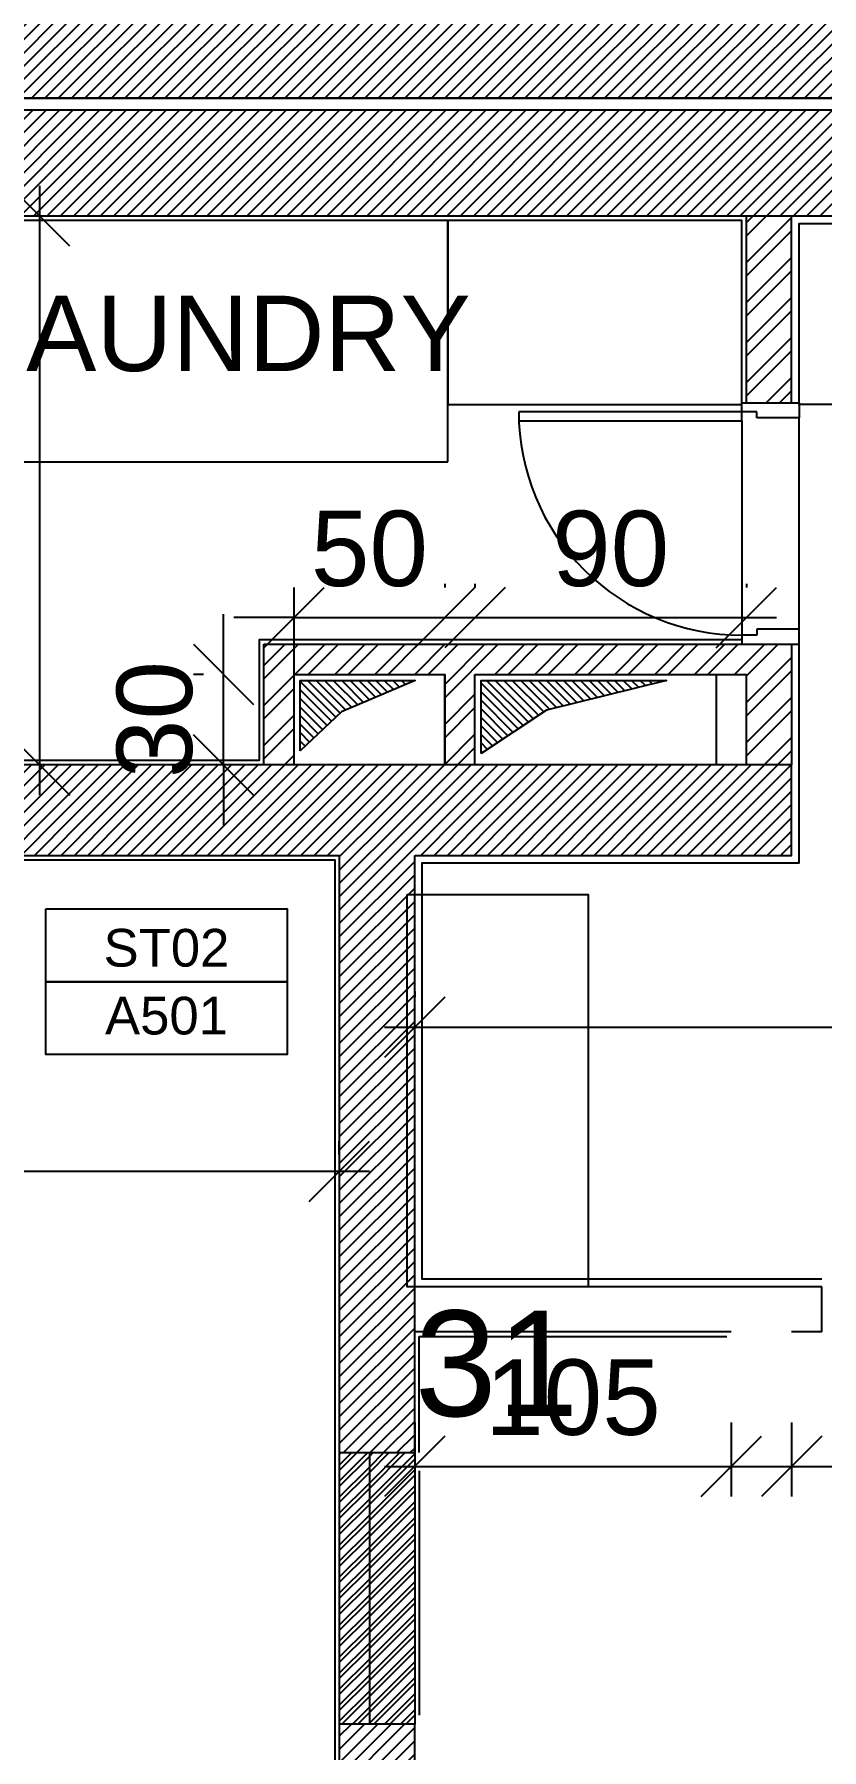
# Model space of a CAD drawing. Extents: x -1.7 to 46.3, y -159.8 to -77.2.
# Drawn here: x 31.43 to 34.04, y -121.67 to -115.98 of the extents above; entities that cross this region are included whole.
import ezdxf
from ezdxf.enums import TextEntityAlignment as Align

# ---------------------------------------------------------------- set-up
doc = ezdxf.new("R2010")
doc.units = 0
doc.header["$MEASUREMENT"] = 0
doc.header["$PDMODE"] = 35
doc.header["$PDSIZE"] = 0.3
doc.layers.get('0').update_dxf_attribs({"linetype": 'CONTINUOUS'})
doc.layers.get('DEFPOINTS').update_dxf_attribs({"linetype": 'CONTINUOUS'})
for name, color, linetype in [('A-ANNO-STR-TAG', 7, 'CONTINUOUS'), ('A-AREAS', 6, 'CONTINUOUS'), ('A-closet', 252, 'CONTINUOUS'), ('a-dim', 3, 'CONTINUOUS'), ('A-HATCH-CONC', 8, 'CONTINUOUS'), ('A-HATCH-WALL', 8, 'CONTINUOUS'), ('a-kitchen', 95, 'CONTINUOUS'), ('A-NOMENCLATURE', 3, 'CONTINUOUS'), ('A-PLASTER', 8, 'CONTINUOUS'), ('A-PORTE', 1, 'CONTINUOUS'), ('a-shaft', 251, 'CONTINUOUS'), ('A-TILES', 137, 'CONTINUOUS'), ('A-WALL', 4, 'CONTINUOUS'), ('S-2ND-3RD-4-5-6TH$0$A-SHAFT 2-3-4-5-6', 8, 'CONTINUOUS'), ('S-2ND-3RD-4-5-6TH$0$A-STR 2-3-4-5-6', 2, 'CONTINUOUS')]:
    doc.layers.add(name, color=color, linetype=linetype)
doc.styles.add('A100-STEXT', font='ARIAL.TTF', dxfattribs={"height": 0.25})
doc.styles.add('BLOCK', font='ARIAL.TTF', dxfattribs={"width": 0.8, "height": 0.25})
doc.dimstyles.new('A100-DIM', dxfattribs={"dimtxt": 0.25, "dimasz": 0.2, "dimexe": 0.1, "dimexo": 0.3, "dimgap": 0.1, "dimtad": 1, "dimlfac": 100, "dimrnd": 0.5, "dimdsep": 46, "dimtxsty": 'A100-STEXT', "dimblk1": 'OBLIQUE', "dimblk2": 'OBLIQUE', "dimsah": 1, "dimcen": -0.05, "dimdle": 0.1, "dimclrd": 15, "dimclre": 15, "dimclrt": 256, "dimadec": 0, "dimazin": 0, "dimtfac": 0.28, "dimtix": 1, "dimtmove": 2, "dimatfit": 3, "dimldrblk": 'OBLIQUE', "dimfxl": 0, "dimtolj": 1, "dimarcsym": 0})
pattern_1 = [(45, (-4e-09, -138.73489), (-0.06629126, 0.06629126), []), (45, (0.04419, -138.73489), (-0.06629126, 0.06629126), [])]
pattern_2 = [(45, (8e-11, -138.735676), (-0.022097087, 0.022097087), [])]
pattern_3 = [(315, (8e-11, -138.735676), (0.014142136, 0.014142136), [])]

# ---------------------------------------------------------------- blocks, each defined once
blk = doc.blocks.new('ST_TAG')
at = {"color": 7}
for points in [[(-0.008, 0.00482), (0.008, 0.00482), (0.008, 0), (-0.008, 0)], [(-0.008, 0), (0.008, 0), (0.008, -0.00482), (-0.008, -0.00482)]]:
    blk.add_lwpolyline(points, close=True, dxfattribs=at)
at = {"color": 7, "style": 'BLOCK'}
blk.add_attdef('ST', text='', height=0.0025, dxfattribs=at).set_placement((0, 0.00225), align=Align.MIDDLE)
blk.add_attdef('DWG', text='', height=0.0025, rotation=360, dxfattribs=at).set_placement((0, -0.00225), align=Align.MIDDLE)
blk = doc.blocks.new('P80E19D')
at = {"layer": 'A-PORTE'}
for p, q in [((0, -0.19), (0, 0)), ((0, 0), (0.05, 0)), ((0.05, 0), (0.05, -0.14)), ((0.75, 0), (0.75, -0.14)), ((0.8, 0), (0.75, 0)), ((0.8, -0.19), (0.8, 0)), ((0.05, -0.14), (0.03, -0.14)), ((0.03, -0.14), (0.03, -0.19)), ((0.75, -0.14), (0.77, -0.14)), ((0.77, -0.14), (0.77, -0.19)), ((0.03, -0.19), (0, -0.19)), ((0.06, -0.19), (0.02, -0.19)), ((0.03, -0.19), (0.03, -0.93)), ((0.06, -0.93), (0.06, -0.19)), ((0.77, -0.19), (0.8, -0.19))]:
    blk.add_line(p, q, dxfattribs=at)
blk.add_arc((0.03, -0.19), 0.74, 270, 0, dxfattribs=at)
blk = doc.blocks.new('_OBLIQUE')
at = {"color": 0, "linetype": 'ByBlock'}
blk.add_line((-0.5, -0.5), (0.5, 0.5), dxfattribs=at)
blk = doc.blocks.new('*D158')
at = {"layer": 'a-dim', "color": 15, "lineweight": -2}
for p, q in [((32.2934, -118.1057), (32.2934, -117.8174)), ((32.7934, -117.8057), (32.7934, -117.8174)), ((32.2934, -117.9174), (32.0934, -117.9174)), ((32.2934, -117.9174), (32.7934, -117.9174)), ((32.7934, -117.9174), (32.9934, -117.9174))]:
    blk.add_line(p, q, dxfattribs=at)
at = {"layer": 'DEFPOINTS', "color": 0}
for p in [(32.7934, -117.9174), (32.7934, -118.1057), (32.2934, -118.4057)]:
    blk.add_point(p, dxfattribs=at)
at = {"layer": 'a-dim', "color": 15, "lineweight": -2, "xscale": 0.2, "yscale": 0.2, "zscale": 0.2}
blk.add_blockref('_OBLIQUE', (32.2934, -117.9174), dxfattribs=at)
at = {"layer": 'a-dim', "color": 15, "lineweight": -2, "xscale": 0.2, "yscale": 0.2, "zscale": 0.2, "rotation": 180}
blk.add_blockref('_OBLIQUE', (32.7934, -117.9174), dxfattribs=at)
at = {"layer": 'a-dim', "insert": (32.5434, -117.6897), "char_height": 0.25, "attachment_point": 5, "style": 'A100-STEXT'}
blk.add_mtext('\\A1;50', dxfattribs=at)
blk = doc.blocks.new('*D159')
at = {"layer": 'a-dim', "color": 15, "lineweight": -2}
for p, q in [((32.8934, -117.8057), (32.8934, -117.8174)), ((33.7934, -117.8057), (33.7934, -117.8174)), ((32.7934, -117.9174), (33.8934, -117.9174))]:
    blk.add_line(p, q, dxfattribs=at)
at = {"layer": 'DEFPOINTS', "color": 0}
for p in [(33.7934, -117.9174), (32.8934, -118.1057), (33.7934, -118.1057)]:
    blk.add_point(p, dxfattribs=at)
at = {"layer": 'a-dim', "color": 15, "lineweight": -2, "xscale": 0.2, "yscale": 0.2, "zscale": 0.2, "rotation": 180}
blk.add_blockref('_OBLIQUE', (32.8934, -117.9174), dxfattribs=at)
at = {"layer": 'a-dim', "color": 15, "lineweight": -2, "xscale": 0.2, "yscale": 0.2, "zscale": 0.2}
blk.add_blockref('_OBLIQUE', (33.7934, -117.9174), dxfattribs=at)
at = {"layer": 'a-dim', "insert": (33.3434, -117.6897), "char_height": 0.25, "attachment_point": 5, "style": 'A100-STEXT'}
blk.add_mtext('\\A1;90', dxfattribs=at)
blk = doc.blocks.new('*D160')
at = {"layer": 'a-dim', "color": 15, "lineweight": -2}
for p, q in [((32.0593, -118.1057), (32.0593, -117.9057)), ((31.9934, -118.1057), (31.9593, -118.1057)), ((32.0593, -118.4057), (32.0593, -118.1057)), ((31.9934, -118.4057), (31.9593, -118.4057)), ((32.0593, -118.4057), (32.0593, -118.6057))]:
    blk.add_line(p, q, dxfattribs=at)
at = {"layer": 'DEFPOINTS', "color": 0}
for p in [(32.0593, -118.1057), (32.2934, -118.1057), (32.2934, -118.4057)]:
    blk.add_point(p, dxfattribs=at)
at = {"layer": 'a-dim', "color": 15, "lineweight": -2, "xscale": 0.2, "yscale": 0.2, "zscale": 0.2}
for p, rotation in [((32.0593, -118.1057), 270), ((32.0593, -118.4057), 90)]:
    blk.add_blockref('_OBLIQUE', p, dxfattribs=dict(at, rotation=rotation))
at = {"layer": 'a-dim', "insert": (31.8316, -118.2557), "char_height": 0.25, "attachment_point": 5, "rotation": 90, "style": 'A100-STEXT'}
blk.add_mtext('\\A1;30', dxfattribs=at)
blk = doc.blocks.new('*D163')
at = {"layer": 'a-dim', "color": 15, "lineweight": -2}
for p, q in [((32.6934, -119.1567), (32.6934, -119.1755)), ((38.9684, -119.1567), (38.9684, -119.1755)), ((32.5934, -119.2755), (39.0684, -119.2755))]:
    blk.add_line(p, q, dxfattribs=at)
at = {"layer": 'DEFPOINTS', "color": 0}
for p in [(38.9684, -119.2755), (32.6934, -119.4567), (38.9684, -119.4567)]:
    blk.add_point(p, dxfattribs=at)
at = {"layer": 'a-dim', "color": 15, "lineweight": -2, "xscale": 0.2, "yscale": 0.2, "zscale": 0.2, "rotation": 180}
blk.add_blockref('_OBLIQUE', (32.6934, -119.2755), dxfattribs=at)
at = {"layer": 'a-dim', "color": 15, "lineweight": -2, "xscale": 0.2, "yscale": 0.2, "zscale": 0.2}
blk.add_blockref('_OBLIQUE', (38.9684, -119.2755), dxfattribs=at)
at = {"layer": 'a-dim', "insert": (35.8309, -119.0478), "char_height": 0.25, "attachment_point": 5, "style": 'A100-STEXT'}
blk.add_mtext('\\A1;627.5', dxfattribs=at)
blk = doc.blocks.new('*D167')
at = {"layer": 'a-dim', "color": 15, "lineweight": -2}
for p, q in [((27.7684, -119.6971), (27.7684, -119.6531)), ((32.4434, -119.6971), (32.4434, -119.6531)), ((27.6684, -119.7531), (32.5434, -119.7531))]:
    blk.add_line(p, q, dxfattribs=at)
at = {"layer": 'DEFPOINTS', "color": 0}
for p in [(32.4434, -119.7531), (27.7684, -119.9971), (32.4434, -119.9971)]:
    blk.add_point(p, dxfattribs=at)
at = {"layer": 'a-dim', "color": 15, "lineweight": -2, "xscale": 0.2, "yscale": 0.2, "zscale": 0.2, "rotation": 180}
blk.add_blockref('_OBLIQUE', (27.7684, -119.7531), dxfattribs=at)
at = {"layer": 'a-dim', "color": 15, "lineweight": -2, "xscale": 0.2, "yscale": 0.2, "zscale": 0.2}
blk.add_blockref('_OBLIQUE', (32.4434, -119.7531), dxfattribs=at)
at = {"layer": 'a-dim', "insert": (30.1059, -119.5255), "char_height": 0.25, "attachment_point": 5, "style": 'A100-STEXT'}
blk.add_mtext('\\A1;467.5', dxfattribs=at)
blk = doc.blocks.new('*D181')
at = {"layer": 'a-dim', "color": 15, "lineweight": -2}
for p, q in [((31.4499, -118.5057), (31.4499, -116.4857)), ((31.384, -116.5857), (31.3499, -116.5857)), ((31.384, -118.4057), (31.3499, -118.4057))]:
    blk.add_line(p, q, dxfattribs=at)
at = {"layer": 'DEFPOINTS', "color": 0}
for p in [(31.4499, -116.5857), (31.684, -116.5857), (31.684, -118.4057)]:
    blk.add_point(p, dxfattribs=at)
at = {"layer": 'a-dim', "color": 15, "lineweight": -2, "xscale": 0.2, "yscale": 0.2, "zscale": 0.2}
for p, rotation in [((31.4499, -116.5857), 90), ((31.4499, -118.4057), 270)]:
    blk.add_blockref('_OBLIQUE', p, dxfattribs=dict(at, rotation=rotation))
at = {"layer": 'a-dim', "insert": (31.2223, -117.4957), "char_height": 0.25, "attachment_point": 5, "rotation": 90, "style": 'A100-STEXT'}
blk.add_mtext('\\A1;182', dxfattribs=at)
blk = doc.blocks.new('*D182')
at = {"layer": 'a-dim', "color": 15, "lineweight": -2}
for p, q in [((33.9434, -120.5857), (33.9434, -120.8314)), ((35.0434, -120.5857), (35.0434, -120.8314)), ((33.8434, -120.7314), (35.1434, -120.7314))]:
    blk.add_line(p, q, dxfattribs=at)
at = {"layer": 'DEFPOINTS', "color": 0}
for p in [(33.9434, -120.2857), (35.0434, -120.2857), (35.0434, -120.7314)]:
    blk.add_point(p, dxfattribs=at)
at = {"layer": 'a-dim', "color": 15, "lineweight": -2, "xscale": 0.2, "yscale": 0.2, "zscale": 0.2, "rotation": 180}
blk.add_blockref('_OBLIQUE', (33.9434, -120.7314), dxfattribs=at)
at = {"layer": 'a-dim', "color": 15, "lineweight": -2, "xscale": 0.2, "yscale": 0.2, "zscale": 0.2}
blk.add_blockref('_OBLIQUE', (35.0434, -120.7314), dxfattribs=at)
at = {"layer": 'a-dim', "insert": (34.4934, -120.5037), "char_height": 0.25, "attachment_point": 5, "style": 'A100-STEXT'}
blk.add_mtext('\\A1;110', dxfattribs=at)
blk = doc.blocks.new('*D183')
at = {"layer": 'a-dim', "color": 15, "lineweight": -2}
for p, q in [((32.6934, -120.5857), (32.6934, -120.8314)), ((33.7434, -120.5857), (33.7434, -120.8314)), ((32.5934, -120.7314), (33.8434, -120.7314))]:
    blk.add_line(p, q, dxfattribs=at)
at = {"layer": 'DEFPOINTS', "color": 0}
for p in [(32.6934, -120.2857), (33.7434, -120.2857), (33.7434, -120.7314)]:
    blk.add_point(p, dxfattribs=at)
at = {"layer": 'a-dim', "color": 15, "lineweight": -2, "xscale": 0.2, "yscale": 0.2, "zscale": 0.2, "rotation": 180}
blk.add_blockref('_OBLIQUE', (32.6934, -120.7314), dxfattribs=at)
at = {"layer": 'a-dim', "color": 15, "lineweight": -2, "xscale": 0.2, "yscale": 0.2, "zscale": 0.2}
blk.add_blockref('_OBLIQUE', (33.7434, -120.7314), dxfattribs=at)
at = {"layer": 'a-dim', "insert": (33.2184, -120.5037), "char_height": 0.25, "attachment_point": 5, "style": 'A100-STEXT'}
blk.add_mtext('\\A1;105', dxfattribs=at)

msp = doc.modelspace()

# ---------------------------------------------------------------- hatches: boundary and pattern name
at = {"layer": 'A-HATCH-CONC'}
h = msp.add_hatch(dxfattribs=at)
h.set_pattern_fill('ANSI31', color=256, scale=0.25, style=0)
h.set_pattern_definition(pattern_2)
h.paths.add_polyline_path([(41.83837, -115.79568), (26.70837, -115.79568), (26.70837, -116.12568), (28.46837, -116.12568), (28.46837, -116.19568), (41.83837, -116.19568)])
h = msp.add_hatch(dxfattribs=at)
h.set_pattern_fill('ANSI31', color=256, scale=0.25, style=0)
h.set_pattern_definition(pattern_2)
h.paths.add_polyline_path([(41.83837, -116.23568), (28.46837, -116.23568), (28.46837, -116.58568), (41.83837, -116.58568)])
h = msp.add_hatch(dxfattribs=at)
h.set_pattern_fill('ANSI31', color=256, scale=0.25, style=0)
h.set_pattern_definition(pattern_2)
h.paths.add_polyline_path([(33.94337, -118.40568), (33.69337, -118.40568), (33.69337, -118.40568), (32.89337, -118.40568), (32.79337, -118.40568), (32.79337, -118.40568), (32.29337, -118.40568), (28.46837, -118.40568), (28.46837, -118.57909), (33.94337, -118.57909)])
h = msp.add_hatch(dxfattribs=at)
h.set_pattern_fill('ANSI31', color=256, scale=0.25, angle=-720, style=0)
h.set_pattern_definition([(45, (-139.766827, -147.597307), (-0.022097087, 0.022097087), [])])
h.paths.add_polyline_path([(32.39337, -121.88568), (32.39337, -122.08568), (32.69337, -122.08568), (32.69337, -121.58568), (32.44337, -121.58568), (32.44337, -121.68568), (32.44337, -121.88568)])
h.paths.add_polyline_path([(31.34337, -122.08568), (31.34337, -121.68568), (27.76837, -121.68568), (27.76837, -118.57909), (27.36837, -118.57909), (27.36837, -135.16568), (27.76837, -135.16568), (27.76837, -125.88568), (29.61837, -125.88568), (29.91837, -125.88568), (29.91837, -125.23568), (29.66837, -125.23568), (29.66837, -125.63568), (29.36837, -125.63568), (29.36837, -125.58568), (27.76837, -125.58568), (27.76837, -122.08568), (29.36837, -122.08568), (29.36837, -122.03568), (29.66837, -122.03568), (29.66837, -122.43568), (29.91837, -122.43568), (29.91837, -122.08568)])
h = msp.add_hatch(dxfattribs=at)
h.set_pattern_fill('ANSI31', color=256, scale=0.25, style=0)
h.set_pattern_definition(pattern_2)
h.paths.add_polyline_path([(32.69337, -118.70568), (33.94337, -118.70568), (33.94337, -118.57909), (28.46837, -118.57909), (28.46837, -118.70568), (32.44337, -118.70568), (32.44337, -120.68568), (32.69337, -120.68568)])
at = {"layer": 'A-HATCH-WALL'}
h = msp.add_hatch(dxfattribs=at)
h.set_pattern_fill('ANSI32', color=256, scale=0.25, style=0)
h.set_pattern_definition(pattern_1)
h.paths.add_polyline_path([(33.94337, -116.58489), (33.79337, -116.58489), (33.79337, -117.20489), (33.94337, -117.20489)])
h = msp.add_hatch(dxfattribs=at)
h.set_pattern_fill('ANSI32', color=256, scale=0.25, style=0)
h.set_pattern_definition(pattern_1)
h.paths.add_polyline_path([(33.94337, -118.00489), (33.79337, -118.00489), (32.19337, -118.00489), (32.19337, -118.40489), (32.29337, -118.40489), (32.29337, -118.10489), (32.79337, -118.10489), (32.79337, -118.40489), (32.89337, -118.40489), (32.89337, -118.10489), (33.79337, -118.10489), (33.79337, -118.40489), (33.94337, -118.40489)])
h = msp.add_hatch(dxfattribs=at)
h.set_pattern_fill('ANSI32', color=256, scale=0.1, style=0)
h.set_pattern_definition([(45, (-83.039656, -166.41919), (-0.026516504, 0.026516504), []), (45, (-83.021978, -166.41919), (-0.026516504, 0.026516504), [])])
h.paths.add_polyline_path([(32.44337, -121.58568), (32.54337, -121.58568), (32.54337, -120.68568), (32.44337, -120.68568)])
h = msp.add_hatch(dxfattribs=at)
h.set_pattern_fill('ANSI32', color=256, scale=0.1, style=0)
h.set_pattern_definition([(45, (-83.039656, -166.41919), (-0.026516504, 0.026516504), []), (45, (-83.021978, -166.41919), (-0.026516504, 0.026516504), [])])
h.paths.add_polyline_path([(32.69337, -120.68568), (32.54337, -120.68568), (32.54337, -121.58568), (32.69337, -121.58568)])
at = {"layer": 'a-shaft'}
h = msp.add_hatch(dxfattribs=at)
h.set_pattern_fill('_USER', color=256, scale=0.02, angle=315, style=0, pattern_type=0)
h.set_pattern_definition(pattern_3)
h.paths.add_polyline_path([(32.69534, -118.12568), (32.31337, -118.12568), (32.31337, -118.35935), (32.45094, -118.22973)])
h = msp.add_hatch(dxfattribs=at)
h.set_pattern_fill('_USER', color=256, scale=0.02, angle=315, style=0, pattern_type=0)
h.set_pattern_definition(pattern_3)
h.paths.add_polyline_path([(33.52885, -118.12568), (32.91337, -118.12568), (32.91337, -118.36837), (33.13076, -118.22392)])

# ---------------------------------------------------------------- linework, layer by layer
at = {"layer": 'A-AREAS'}
msp.add_lwpolyline([(41.90837, -115.82568), (41.90837, -116.19568), (26.63837, -116.19568), (26.63837, -115.22568)], dxfattribs=at)
at = {"layer": 'A-AREAS', "color": 30}
msp.add_lwpolyline([(32.66837, -118.83568), (33.26837, -118.83568), (33.26837, -120.13568), (32.66837, -120.13568)], close=True, dxfattribs=at)
at = {"layer": 'A-closet'}
msp.add_lwpolyline([(32.80337, -117.21068), (33.77837, -117.21068), (33.77837, -116.60068), (32.80337, -116.60068)], close=True, dxfattribs=at)
at = {"layer": 'a-kitchen'}
for points in [[(32.80337, -117.40068), (32.80337, -116.60068), (30.90337, -116.60068), (30.90337, -117.40068)], [(38.95337, -117.21068), (33.96837, -117.21068), (33.96837, -116.61068), (38.95337, -116.61068)]]:
    msp.add_lwpolyline(points, close=True, dxfattribs=at)
at = {"layer": 'A-PLASTER'}
for p, q in [((32.70837, -120.68568), (32.70837, -120.30068)), ((32.70837, -120.30068), (33.72837, -120.30068))]:
    msp.add_line(p, q, dxfattribs=at)
for points in [[(33.77837, -117.20568), (33.77837, -116.60068), (30.90337, -116.60068), (30.90337, -117.60068), (28.63837, -117.60068)], [(33.96837, -117.20568), (33.96837, -116.61068), (38.95337, -116.61068), (38.95337, -116.65568)], [(28.62337, -118.33568), (28.63837, -118.33568), (28.63837, -118.39068), (32.17837, -118.39068), (32.17837, -117.99068), (33.77837, -117.99068)], [(34.04337, -120.11068), (32.71837, -120.11068), (32.71837, -118.73068), (33.96837, -118.73068), (33.96837, -118.00568)], [(28.39837, -118.70568), (28.39837, -118.72068), (32.42837, -118.72068), (32.42837, -120.68568)], [(28.39837, -118.70568), (28.39837, -118.72068), (32.42837, -118.72068), (32.42837, -121.87068)]]:
    msp.add_lwpolyline(points, dxfattribs=at)
at = {"layer": 'a-shaft'}
for points in [[(32.31337, -118.35935), (32.31337, -118.12568), (32.69534, -118.12568), (32.45094, -118.22973)], [(32.91337, -118.36837), (32.91337, -118.12568), (33.52885, -118.12568), (33.13076, -118.22392)]]:
    msp.add_lwpolyline(points, close=True, dxfattribs=at)
at = {"layer": 'A-TILES'}
for p, q in [((33.96837, -117.95568), (33.96837, -117.25568)), ((33.77837, -117.26568), (33.77837, -117.97568)), ((32.42837, -120.73568), (32.42837, -121.53568)), ((32.70837, -120.74568), (32.70837, -121.55568))]:
    msp.add_line(p, q, dxfattribs=at)
at = {"layer": 'A-WALL', "ltscale": 4}
for p, q in [((33.79337, -116.58568), (33.79337, -117.20568)), ((33.94337, -117.20568), (33.94337, -116.58568)), ((33.79337, -117.20568), (33.94337, -117.20568)), ((32.19337, -118.40568), (32.19337, -118.00568)), ((32.19337, -118.00568), (33.94337, -118.00568)), ((33.94337, -118.00568), (33.94337, -118.40568)), ((32.79337, -118.40568), (32.79337, -118.10568)), ((32.89337, -118.40568), (32.89337, -118.10568))]:
    msp.add_line(p, q, dxfattribs=at)
at = {"layer": 'A-WALL'}
for p, q in [((34.04337, -120.13568), (32.69337, -120.13568)), ((34.04337, -120.28568), (34.04337, -120.13568)), ((33.74337, -120.28568), (32.69337, -120.28568)), ((34.04337, -120.28568), (33.94337, -120.28568)), ((32.44337, -120.68568), (32.44337, -121.58568)), ((32.54337, -120.68568), (32.54337, -121.58568)), ((32.69337, -120.68568), (32.69337, -121.58568))]:
    msp.add_line(p, q, dxfattribs=at)
at = {"layer": 'A-WALL', "ltscale": 4}
for points in [[(32.29337, -118.40568), (32.29337, -118.10568), (32.79337, -118.10568)], [(32.89337, -118.10568), (33.79337, -118.10568), (33.79337, -118.40568)]]:
    msp.add_lwpolyline(points, dxfattribs=at)
at = {"layer": 'S-2ND-3RD-4-5-6TH$0$A-SHAFT 2-3-4-5-6'}
for points in [[(32.29337, -118.10568), (32.79337, -118.10568), (32.79337, -118.40568), (32.29337, -118.40568)], [(32.89337, -118.10568), (33.69337, -118.10568), (33.69337, -118.40568), (32.89337, -118.40568)]]:
    msp.add_lwpolyline(points, close=True, dxfattribs=at)
at = {"layer": 'S-2ND-3RD-4-5-6TH$0$A-STR 2-3-4-5-6'}
for p, q in [((32.69337, -121.58568), (32.44337, -121.58568)), ((32.44337, -121.58568), (32.44337, -121.88568))]:
    msp.add_line(p, q, dxfattribs=at)
for points in [[(41.83837, -115.79568), (26.70837, -115.79568), (26.70837, -116.12568), (28.46837, -116.12568), (28.46837, -116.19568), (41.83837, -116.19568)], [(28.46837, -116.58568), (41.83837, -116.58568), (41.83837, -116.23568), (28.46837, -116.23568)]]:
    msp.add_lwpolyline(points, close=True, dxfattribs=at)
for points in [[(32.69337, -118.70568), (33.94337, -118.70568), (33.94337, -118.40568), (28.46837, -118.40568), (28.46837, -118.70568), (32.44337, -118.70568), (32.44337, -120.68568), (32.69337, -120.68568), (32.69337, -118.70568)], [(32.39337, -122.08568), (32.69337, -122.08568), (32.69337, -121.58568), (32.44337, -121.58568), (32.44337, -121.68568)]]:
    msp.add_lwpolyline(points, dxfattribs=at)

# ---------------------------------------------------------------- block references
at = {"layer": 'A-ANNO-STR-TAG', "xscale": 50, "yscale": 50, "zscale": 50}
msp.add_blockref('ST_TAG', (31.87024, -119.12454), dxfattribs=at).add_auto_attribs({'ST': 'ST02', 'DWG': 'A501'})
at = {"layer": 'A-PORTE', "rotation": 270.0000000026808}
msp.add_blockref('P80E19D', (33.96837, -117.20568), dxfattribs=at)

# ---------------------------------------------------------------- texts
at = {"layer": 'A-AREAS', "color": 30, "style": 'A100-STEXT'}
msp.add_text('31', height=0.35, dxfattribs=at).set_placement((32.9653, -120.56479), align=Align.CENTER)
at = {"layer": 'A-NOMENCLATURE', "style": 'A100-STEXT'}
msp.add_text('LAUNDRY ', height=0.25, dxfattribs=at).set_placement((32.0935, -116.97703), align=Align.MIDDLE)

# ---------------------------------------------------------------- dimensions: what is measured, and where the dimension line sits
at = {"layer": 'a-dim'}
for base, p1, p2, picture, middle in [((31.44993, -116.58568), (31.68396, -118.40568), (31.68396, -116.58568), '*D181', (31.22229, -117.49568)), ((32.05934, -118.10568), (32.29337, -118.40568), (32.29337, -118.10568), '*D160', (31.83161, -118.25568))]:
    dim = msp.add_linear_dim(base=base, p1=p1, p2=p2, angle=90, dimstyle='A100-DIM', dxfattribs=at)
    dim.commit()
    dim.dimension.update_dxf_attribs({"geometry": picture, "text_midpoint": middle})
for base, p1, p2, picture, middle in [((32.79337, -117.91736), (32.29337, -118.40568), (32.79337, -118.10568), '*D158', (32.54337, -117.68972)), ((33.79337, -117.91736), (32.89337, -118.10568), (33.79337, -118.10568), '*D159', (33.34337, -117.68972)), ((38.96837, -119.27545), (32.69337, -119.45672), (38.96837, -119.45672), '*D163', (35.83087, -119.04781)), ((33.74337, -120.73138), (32.69337, -120.28568), (33.74337, -120.28568), '*D183', (33.21837, -120.50374))]:
    dim = msp.add_linear_dim(base=base, p1=p1, p2=p2, dimstyle='A100-DIM', dxfattribs=at)
    dim.commit()
    dim.dimension.update_dxf_attribs({"geometry": picture, "text_midpoint": middle})
for p1, p2, distance, picture, middle in [((27.76837, -119.99712), (32.44337, -119.99712), 0.24397, '*D167', (30.10587, -119.5255)), ((33.94337, -120.28568), (35.04337, -120.28568), -0.4457, '*D182', (34.49337, -120.50374))]:
    dim = msp.add_aligned_dim(p1=p1, p2=p2, distance=distance, dimstyle='A100-DIM', dxfattribs=at)
    dim.commit()
    dim.dimension.update_dxf_attribs({"geometry": picture, "text_midpoint": middle})

doc.saveas('drawing.dxf')
